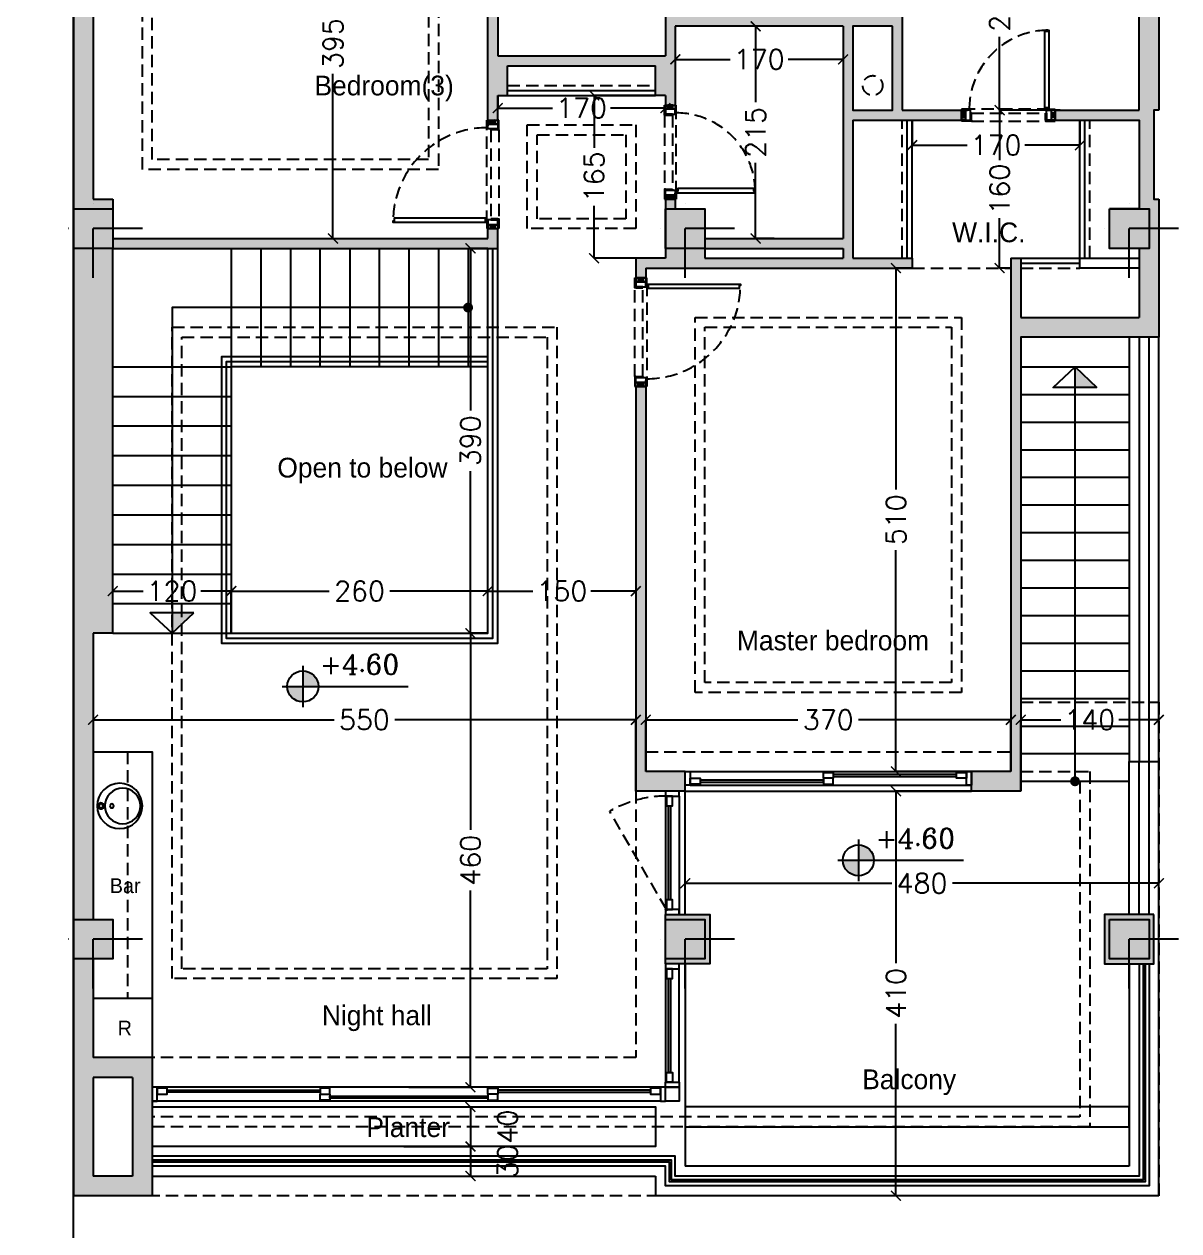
# Model space of a CAD drawing. Header units: millimetres. Extents: x 118878 to 201916, y 10986 to 20993.
# Drawn here: x 195731 to 196901, y 16537 to 17760 of the extents above; entities that cross this region are included whole.
import ezdxf

# ---------------------------------------------------------------- set-up
doc = ezdxf.new("R2010")
doc.units = ezdxf.units.MM
doc.header["$LTSCALE"] = 100
doc.linetypes.add('DASHDOT', pattern=[1, 0.5, -0.25, 0, -0.25])
doc.linetypes.add('HIDDEN2', pattern=[0.1875, 0.125, -0.0625])
for name, color, linetype in [('0-ceiling opening', 240, 'HIDDEN2'), ('0-fazelab', 247, 'Continuous'), ('0-handrail', 135, 'Continuous'), ('0-NIVO', 51, 'Continuous'), ('0-WIN', 187, 'Continuous'), ('1', 1, 'Continuous'), ('2', 2, 'Continuous'), ('3', 3, 'Continuous'), ('7', 7, 'Continuous'), ('8', 8, 'HIDDEN2'), ('9', 11, 'Continuous'), ('AX', 1, 'Continuous'), ('bou', 4, 'Continuous'), ('DIM', 7, 'Continuous'), ('DOOR', 2, 'Continuous'), ('furniture faz2', 181, 'Continuous'), ('K', 9, 'HIDDEN2'), ('text', 201, 'Continuous')]:
    doc.layers.add(name, color=color, linetype=linetype)
doc.styles.add('1', font='romans.shx')
doc.styles.add('ROMANC', font='ROMANC.SHX')
doc.styles.add('SHEET', font='andlso.ttf')
doc.dimstyles.new('100', dxfattribs={"dimtxt": 20, "dimasz": 10, "dimexe": 0, "dimexo": 0, "dimgap": 5, "dimtad": 0, "dimdec": 0, "dimzin": 0, "dimdsep": 46, "dimtxsty": '1', "dimblk": 'ARCHTICK', "dimcen": 0, "dimclrd": 8, "dimclre": 8, "dimclrt": 2, "dimadec": 0, "dimazin": 0, "dimtfac": 1, "dimtdec": 0, "dimtofl": 0, "dimtmove": 2, "dimatfit": 3, "dimldrblk": 'ARCHTICK', "dimfxl": 1, "dimtolj": 1, "dimtzin": 0, "dimarcsym": 0})

# ---------------------------------------------------------------- blocks, each defined once
blk = doc.blocks.new('D-W-90-16')
at = {"layer": 'DOOR', "color": 1}
for p, q in [((-7.5, 4), (-2.5, 1)), ((-2.5, 4), (-7.5, 1)), ((-7.5, -106), (-2.5, -103)), ((-2.5, -106), (-7.5, -103))]:
    blk.add_line(p, q, dxfattribs=at)
at = {"layer": 'DOOR', "color": 8, "linetype": 'HIDDEN2'}
for p, q in [((-11, -96), (-11, -6)), ((-3, -96), (-3, -6)), ((1, -2), (1, -100))]:
    blk.add_line(p, q, dxfattribs=at)
at = {"layer": 'DOOR', "color": 1}
for points in [[(-11, 4), (-10, 4), (-10, -6), (-11, -6)], [(-7.5, 4), (-7.5, 1), (-2.5, 1), (-2.5, 4)], [(1, 4), (0, 4), (0, -2), (1, -2)], [(-3, -6), (-3, -5), (-10, -5), (-10, -6)], [(-11, -106), (-10, -106), (-10, -96), (-11, -96)], [(-3, -96), (-3, -97), (-10, -97), (-10, -96)], [(-7.5, -106), (-7.5, -103), (-2.5, -103), (-2.5, -106)], [(1, -106), (0, -106), (0, -100), (1, -100)]]:
    blk.add_lwpolyline(points, close=True, dxfattribs=at)
at = {"layer": 'DOOR'}
for points in [[(-10, 4), (-10, 0), (0, 0), (0, 4)], [(-10, -106), (-10, -102), (0, -102), (0, -106)]]:
    blk.add_lwpolyline(points, close=True, dxfattribs=at)
at = {"layer": 'DOOR', "color": 3}
for points in [[(0, -5), (0, 0), (-10, 0), (-10, -5)], [(1.5, -2.3), (95.9, -2.3), (95.9, -3.8), (94.7, -3.8), (94.7, -6.8), (2.7, -6.8), (2.7, -3.8), (1.5, -3.8)], [(0, -97), (0, -102), (-10, -102), (-10, -97)]]:
    blk.add_lwpolyline(points, close=True, dxfattribs=at)
at = {"layer": 'DOOR', "color": 1}
blk.add_circle((0.8, -3), 0.75, dxfattribs=at)
at = {"layer": 'DOOR', "color": 1, "linetype": 'HIDDEN2'}
blk.add_arc((0.8, -3), 95.2, 270.4516, 359.5484, dxfattribs=at)
blk = doc.blocks.new('D-WC-1')
at = {"layer": 'DOOR', "color": 1}
for p, q in [((-4, 7.5), (-1, 2.5)), ((-4, 2.5), (-1, 7.5)), ((91, 7.5), (88, 2.5)), ((91, 2.5), (88, 7.5))]:
    blk.add_line(p, q, dxfattribs=at)
at = {"layer": 'DOOR', "color": 8, "linetype": 'HIDDEN2'}
for p, q in [((81, 11), (6, 11)), ((81, 3), (6, 3)), ((2, -1), (85, -1))]:
    blk.add_line(p, q, dxfattribs=at)
at = {"layer": 'DOOR', "color": 1}
for points in [[(-4, 11), (-4, 10), (6, 10), (6, 11)], [(-4, 7.5), (-1, 7.5), (-1, 2.5), (-4, 2.5)], [(6, 3), (5, 3), (5, 10), (6, 10)], [(91, 11), (91, 10), (81, 10), (81, 11)], [(81, 3), (82, 3), (82, 10), (81, 10)], [(91, -1), (91, 0), (85, 0), (85, -1)], [(91, 7.5), (88, 7.5), (88, 2.5), (91, 2.5)], [(-4, -1), (-4, 0), (2, 0), (2, -1)]]:
    blk.add_lwpolyline(points, close=True, dxfattribs=at)
at = {"layer": 'DOOR'}
for points in [[(-4, 0), (0, 0), (0, 10), (-4, 10)], [(91, 0), (87, 0), (87, 10), (91, 10)]]:
    blk.add_lwpolyline(points, close=True, dxfattribs=at)
at = {"layer": 'DOOR', "color": 3}
for points in [[(5, 0), (0, 0), (0, 10), (5, 10)], [(82, 0), (87, 0), (87, 10), (82, 10)], [(2.3, -1.5), (2.3, -80.9), (3.8, -80.9), (3.8, -79.7), (6.8, -79.7), (6.8, -2.7), (3.8, -2.7), (3.8, -1.5)]]:
    blk.add_lwpolyline(points, close=True, dxfattribs=at)
at = {"layer": 'DOOR', "color": 1}
blk.add_circle((3, -0.8), 0.75, dxfattribs=at)
at = {"layer": 'DOOR', "color": 1, "linetype": 'HIDDEN2'}
blk.add_arc((3, -0.8), 80.2, 270.4516, 359.5484, dxfattribs=at)
blk = doc.blocks.new('col40x40')
at = {"layer": 'AX'}
h = blk.add_hatch(color=252, dxfattribs=at)
h.dxf.hatch_style = 1
h.paths.add_polyline_path([(-20, -20), (20, -20), (20, 20), (-20, 20)])
at = {"layer": 'AX', "linetype": 'DASHDOT'}
for p, q in [((0, 50), (0, -50)), ((50, 0), (-50, 0))]:
    blk.add_line(p, q, dxfattribs=at)
at = {"layer": 'AX', "color": 7}
blk.add_lwpolyline([(-20, -20), (20, -20), (20, 20), (-20, 20)], close=True, dxfattribs=at)
blk = doc.blocks.new('ax-t1')
at = {"xscale": -1}
for p in [(30, -260), (480, -260), (1080, -260), (30, -980), (480, -980), (1080, -980), (30, -1350), (480, -1350), (1080, -1350)]:
    blk.add_blockref('col40x40', p, dxfattribs=at)
blk = doc.blocks.new('AX-01')
at = {"layer": 'AX', "rotation": 180}
blk.add_blockref('ax-t1', (1100, -1370), dxfattribs=at)
blk = doc.blocks.new('cod-03')
at = {"layer": '1'}
for points in [[(18, 0, 0.414214), (0, 18), (0, 0)], [(0, 0), (-18, 0, 0.414214), (0, -18)]]:
    blk.add_hatch(color=256, dxfattribs=at).paths.add_polyline_path(points)
at = {"layer": '2'}
for p, q in [((0, 24), (0, -24)), ((-24, 0), (121.9, 0))]:
    blk.add_line(p, q, dxfattribs=at)
blk.add_circle((0, 0), 18, dxfattribs=at)
blk = doc.blocks.new('win-plan-116')
at = {"layer": '0-WIN'}
for p, q in [((285, 0), (5, 0)), ((285, -14), (0, -14))]:
    blk.add_line(p, q, dxfattribs=at)
for points in [[(5, 0), (0, 0), (0, -14), (5, -14)], [(290, 0), (285, 0), (285, -14), (290, -14)], [(15, -1), (5, -1), (5, -7), (15, -7)], [(15, -3), (140, -3), (140, -5), (15, -5)], [(150, -1), (140, -1), (140, -7), (150, -7)], [(140, -7), (150, -7), (150, -13), (140, -13)], [(150, -9), (275, -9), (275, -11), (150, -11)], [(285, -7), (275, -7), (275, -13), (285, -13)]]:
    blk.add_lwpolyline(points, close=True, dxfattribs=at)
blk = doc.blocks.new('win-plan-117')
at = {"layer": '0-WIN'}
for p, q in [((0, 120), (0, 5)), ((14, 5), (14, 120)), ((-5, 0), (-515, 0)), ((-5, -14), (-520, -14))]:
    blk.add_line(p, q, dxfattribs=at)
for points in [[(0, 125), (0, 120), (14, 120), (14, 125)], [(1, 120), (1, 110), (7, 110), (7, 120)], [(3, 15), (3, 110), (5, 110), (5, 15)], [(1, 5), (1, 15), (7, 15), (7, 5)], [(-515, 0), (-520, 0), (-520, -14), (-515, -14)], [(0, 0), (-5, 0), (-5, -14), (0, -14)], [(0, 0), (0, 5), (14, 5), (14, 0)], [(0, 0), (14, 0), (14, -14), (0, -14)], [(-505, -1), (-515, -1), (-515, -7), (-505, -7)], [(-505, -3), (-350, -3), (-350, -5), (-505, -5)], [(-340, -1), (-350, -1), (-350, -7), (-340, -7)], [(-350, -7), (-340, -7), (-340, -13), (-350, -13)], [(-340, -9), (-180, -9), (-180, -11), (-340, -11)], [(-180, -1), (-170, -1), (-170, -7), (-180, -7)], [(-170, -7), (-180, -7), (-180, -13), (-170, -13)], [(-15, -3), (-170, -3), (-170, -5), (-15, -5)], [(-5, -1), (-15, -1), (-15, -7), (-5, -7)]]:
    blk.add_lwpolyline(points, close=True, dxfattribs=at)
blk = doc.blocks.new('win-plan-118')
at = {"layer": '0-WIN'}
for p, q in [((0, 120), (0, 5)), ((14, 120), (14, 0))]:
    blk.add_line(p, q, dxfattribs=at)
at = {"layer": '0-WIN', "linetype": 'HIDDEN2'}
blk.add_line((1, 5), (-56.5, 104.6), dxfattribs=at)
at = {"layer": '0-WIN'}
for points in [[(0, 125), (0, 120), (14, 120), (14, 125)], [(1, 120), (1, 110), (7, 110), (7, 120)], [(3, 15), (3, 110), (5, 110), (5, 15)], [(1, 15), (1, 5), (7, 5), (7, 15)], [(0, 5), (0, 0), (14, 0), (14, 5)]]:
    blk.add_lwpolyline(points, close=True, dxfattribs=at)
blk.add_circle((1, 5), 1, dxfattribs=at)
at = {"layer": '0-WIN', "linetype": 'HIDDEN2'}
blk.add_arc((1, 5), 115, 90, 120, dxfattribs=at)
blk = doc.blocks.new('_ArchTick')
at = {"color": 0, "linetype": 'ByBlock', "const_width": 0.15}
blk.add_lwpolyline([(-0.5, -0.5), (0.5, 0.5)], dxfattribs=at)
blk = doc.blocks.new('*D196')
at = {"layer": 'Defpoints', "color": 0, "transparency": 16777216}
for p in [(195801, 17143), (196351, 17055.3), (196351, 16983)]:
    blk.add_point(p, dxfattribs=at)
at = {"layer": 'DIM', "color": 8, "lineweight": -2, "transparency": 16777216}
for p, q in [((195801, 17143), (195801, 17055.3)), ((195801, 17055.3), (196045.3, 17055.3)), ((196351, 17055.3), (196106.7, 17055.3)), ((196351, 16983), (196351, 17055.3))]:
    blk.add_line(p, q, dxfattribs=at)
at = {"layer": 'DIM', "color": 8, "lineweight": -2, "transparency": 16777216, "xscale": 10, "yscale": 10, "zscale": 10, "rotation": 180}
blk.add_blockref('_ArchTick', (195801, 17055.3), dxfattribs=at)
at = {"layer": 'DIM', "color": 8, "lineweight": -2, "transparency": 16777216, "xscale": 10, "yscale": 10, "zscale": 10}
blk.add_blockref('_ArchTick', (196351, 17055.3), dxfattribs=at)
at = {"layer": 'DIM', "color": 2, "transparency": 16777216, "insert": (196076, 17055.3), "char_height": 20, "attachment_point": 5, "style": '1'}
blk.add_mtext('\\A1;550', dxfattribs=at)
blk = doc.blocks.new('*D197')
at = {"layer": 'Defpoints', "color": 0, "transparency": 16777216}
for p in [(196731, 17055.3), (196361, 17003), (196731, 17003)]:
    blk.add_point(p, dxfattribs=at)
at = {"layer": 'DIM', "color": 8, "lineweight": -2, "transparency": 16777216}
for p, q in [((196361, 17003), (196361, 17055.3)), ((196361, 17055.3), (196515.3, 17055.3)), ((196731, 17055.3), (196576.7, 17055.3)), ((196731, 17003), (196731, 17055.3))]:
    blk.add_line(p, q, dxfattribs=at)
at = {"layer": 'DIM', "color": 8, "lineweight": -2, "transparency": 16777216, "xscale": 10, "yscale": 10, "zscale": 10, "rotation": 180}
blk.add_blockref('_ArchTick', (196361, 17055.3), dxfattribs=at)
at = {"layer": 'DIM', "color": 8, "lineweight": -2, "transparency": 16777216, "xscale": 10, "yscale": 10, "zscale": 10}
blk.add_blockref('_ArchTick', (196731, 17055.3), dxfattribs=at)
at = {"layer": 'DIM', "color": 2, "transparency": 16777216, "insert": (196546, 17055.3), "char_height": 20, "attachment_point": 5, "style": '1'}
blk.add_mtext('\\A1;370', dxfattribs=at)
blk = doc.blocks.new('*D152')
at = {"layer": 'Defpoints', "color": 0, "transparency": 16777216}
for p in [(196881, 17055.3), (196881, 17013), (196741, 16983)]:
    blk.add_point(p, dxfattribs=at)
at = {"layer": 'DIM', "color": 8, "lineweight": -2, "transparency": 16777216}
for p, q in [((196741, 16983), (196741, 17055.3)), ((196741, 17055.3), (196781.7, 17055.3)), ((196881, 17055.3), (196840.3, 17055.3)), ((196881, 17013), (196881, 17055.3))]:
    blk.add_line(p, q, dxfattribs=at)
at = {"layer": 'DIM', "color": 8, "lineweight": -2, "transparency": 16777216, "xscale": 10, "yscale": 10, "zscale": 10, "rotation": 180}
blk.add_blockref('_ArchTick', (196741, 17055.3), dxfattribs=at)
at = {"layer": 'DIM', "color": 8, "lineweight": -2, "transparency": 16777216, "xscale": 10, "yscale": 10, "zscale": 10}
blk.add_blockref('_ArchTick', (196881, 17055.3), dxfattribs=at)
at = {"layer": 'DIM', "color": 2, "transparency": 16777216, "insert": (196811, 17055.3), "char_height": 20, "attachment_point": 5, "style": '1'}
blk.add_mtext('\\A1;140', dxfattribs=at)
blk = doc.blocks.new('*D153')
at = {"layer": 'Defpoints', "color": 0, "transparency": 16777216}
for p in [(196201, 17143), (196121, 16683), (196183.4, 16683)]:
    blk.add_point(p, dxfattribs=at)
at = {"layer": 'DIM', "color": 8, "lineweight": -2, "transparency": 16777216}
for p, q in [((196201, 17143), (196183.4, 17143)), ((196183.4, 17143), (196183.4, 16943.7)), ((196183.4, 16683), (196183.4, 16882.3)), ((196121, 16683), (196183.4, 16683))]:
    blk.add_line(p, q, dxfattribs=at)
at = {"layer": 'DIM', "color": 8, "lineweight": -2, "transparency": 16777216, "xscale": 10, "yscale": 10, "zscale": 10}
for p, rotation in [((196183.4, 17143), 90), ((196183.4, 16683), 270)]:
    blk.add_blockref('_ArchTick', p, dxfattribs=dict(at, rotation=rotation))
at = {"layer": 'DIM', "color": 2, "transparency": 16777216, "insert": (196183.4, 16913), "char_height": 20, "attachment_point": 5, "rotation": 90, "style": '1'}
blk.add_mtext('\\A1;460', dxfattribs=at)
blk = doc.blocks.new('*D154')
at = {"layer": 'Defpoints', "color": 0, "transparency": 16777216}
for p in [(196183.4, 17533), (196201, 17533), (196201, 17143)]:
    blk.add_point(p, dxfattribs=at)
at = {"layer": 'DIM', "color": 8, "lineweight": -2, "transparency": 16777216}
for p, q in [((196201, 17533), (196183.4, 17533)), ((196183.4, 17533), (196183.4, 17368.7)), ((196183.4, 17143), (196183.4, 17307.3)), ((196201, 17143), (196183.4, 17143))]:
    blk.add_line(p, q, dxfattribs=at)
at = {"layer": 'DIM', "color": 8, "lineweight": -2, "transparency": 16777216, "xscale": 10, "yscale": 10, "zscale": 10}
for p, rotation in [((196183.4, 17533), 90), ((196183.4, 17143), 270)]:
    blk.add_blockref('_ArchTick', p, dxfattribs=dict(at, rotation=rotation))
at = {"layer": 'DIM', "color": 2, "transparency": 16777216, "insert": (196183.4, 17338), "char_height": 20, "attachment_point": 5, "rotation": 90, "style": '1'}
blk.add_mtext('\\A1;390', dxfattribs=at)
blk = doc.blocks.new('*D149')
at = {"layer": 'Defpoints', "color": 0, "transparency": 16777216}
for p in [(195941, 17185.7), (195821, 17143), (195941, 17143)]:
    blk.add_point(p, dxfattribs=at)
at = {"layer": 'DIM', "color": 8, "lineweight": -2, "transparency": 16777216}
for p, q in [((195821, 17143), (195821, 17185.7)), ((195821, 17185.7), (195851.7, 17185.7)), ((195941, 17185.7), (195910.3, 17185.7)), ((195941, 17143), (195941, 17185.7))]:
    blk.add_line(p, q, dxfattribs=at)
at = {"layer": 'DIM', "color": 8, "lineweight": -2, "transparency": 16777216, "xscale": 10, "yscale": 10, "zscale": 10, "rotation": 180}
blk.add_blockref('_ArchTick', (195821, 17185.7), dxfattribs=at)
at = {"layer": 'DIM', "color": 8, "lineweight": -2, "transparency": 16777216, "xscale": 10, "yscale": 10, "zscale": 10}
blk.add_blockref('_ArchTick', (195941, 17185.7), dxfattribs=at)
at = {"layer": 'DIM', "color": 2, "transparency": 16777216, "insert": (195881, 17185.7), "char_height": 20, "attachment_point": 5, "style": '1'}
blk.add_mtext('\\A1;120', dxfattribs=at)
blk = doc.blocks.new('*D150')
at = {"layer": 'Defpoints', "color": 0, "transparency": 16777216}
for p in [(196201, 17185.7), (195941, 17143), (196201, 17143)]:
    blk.add_point(p, dxfattribs=at)
at = {"layer": 'DIM', "color": 8, "lineweight": -2, "transparency": 16777216}
for p, q in [((195941, 17143), (195941, 17185.7)), ((195941, 17185.7), (196040.3, 17185.7)), ((196201, 17185.7), (196101.7, 17185.7)), ((196201, 17143), (196201, 17185.7))]:
    blk.add_line(p, q, dxfattribs=at)
at = {"layer": 'DIM', "color": 8, "lineweight": -2, "transparency": 16777216, "xscale": 10, "yscale": 10, "zscale": 10, "rotation": 180}
blk.add_blockref('_ArchTick', (195941, 17185.7), dxfattribs=at)
at = {"layer": 'DIM', "color": 8, "lineweight": -2, "transparency": 16777216, "xscale": 10, "yscale": 10, "zscale": 10}
blk.add_blockref('_ArchTick', (196201, 17185.7), dxfattribs=at)
at = {"layer": 'DIM', "color": 2, "transparency": 16777216, "insert": (196071, 17185.7), "char_height": 20, "attachment_point": 5, "style": '1'}
blk.add_mtext('\\A1;260', dxfattribs=at)
blk = doc.blocks.new('*D151')
at = {"layer": 'Defpoints', "color": 0, "transparency": 16777216}
for p in [(196351, 17188), (196351, 17185.7), (196201, 17143)]:
    blk.add_point(p, dxfattribs=at)
at = {"layer": 'DIM', "color": 8, "lineweight": -2, "transparency": 16777216}
for p, q in [((196201, 17143), (196201, 17185.7)), ((196201, 17185.7), (196246.7, 17185.7)), ((196351, 17185.7), (196305.3, 17185.7)), ((196351, 17188), (196351, 17185.7))]:
    blk.add_line(p, q, dxfattribs=at)
at = {"layer": 'DIM', "color": 8, "lineweight": -2, "transparency": 16777216, "xscale": 10, "yscale": 10, "zscale": 10, "rotation": 180}
blk.add_blockref('_ArchTick', (196201, 17185.7), dxfattribs=at)
at = {"layer": 'DIM', "color": 8, "lineweight": -2, "transparency": 16777216, "xscale": 10, "yscale": 10, "zscale": 10}
blk.add_blockref('_ArchTick', (196351, 17185.7), dxfattribs=at)
at = {"layer": 'DIM', "color": 2, "transparency": 16777216, "insert": (196276, 17185.7), "char_height": 20, "attachment_point": 5, "style": '1'}
blk.add_mtext('\\A1;150', dxfattribs=at)
blk = doc.blocks.new('*D144')
at = {"layer": 'Defpoints', "color": 0, "transparency": 16777216}
for p in [(196211, 17688), (196381, 17688), (196381, 17675.2)]:
    blk.add_point(p, dxfattribs=at)
at = {"layer": 'DIM', "color": 8, "lineweight": -2, "transparency": 16777216}
for p, q in [((196211, 17688), (196211, 17675.2)), ((196381, 17688), (196381, 17675.2)), ((196211, 17675.2), (196266.7, 17675.2)), ((196381, 17675.2), (196325.3, 17675.2))]:
    blk.add_line(p, q, dxfattribs=at)
at = {"layer": 'DIM', "color": 8, "lineweight": -2, "transparency": 16777216, "xscale": 10, "yscale": 10, "zscale": 10, "rotation": 180}
blk.add_blockref('_ArchTick', (196211, 17675.2), dxfattribs=at)
at = {"layer": 'DIM', "color": 8, "lineweight": -2, "transparency": 16777216, "xscale": 10, "yscale": 10, "zscale": 10}
blk.add_blockref('_ArchTick', (196381, 17675.2), dxfattribs=at)
at = {"layer": 'DIM', "color": 2, "transparency": 16777216, "insert": (196296, 17675.2), "char_height": 20, "attachment_point": 5, "style": '1'}
blk.add_mtext('\\A1;170', dxfattribs=at)
blk = doc.blocks.new('*D145')
at = {"layer": 'Defpoints', "color": 0, "transparency": 16777216}
for p in [(196371, 17688), (196308.7, 17523), (196351, 17523)]:
    blk.add_point(p, dxfattribs=at)
at = {"layer": 'DIM', "color": 8, "lineweight": -2, "transparency": 16777216}
for p, q in [((196371, 17688), (196308.7, 17688)), ((196308.7, 17688), (196308.7, 17634.8)), ((196308.7, 17523), (196308.7, 17576.2)), ((196351, 17523), (196308.7, 17523))]:
    blk.add_line(p, q, dxfattribs=at)
at = {"layer": 'DIM', "color": 8, "lineweight": -2, "transparency": 16777216, "xscale": 10, "yscale": 10, "zscale": 10}
for p, rotation in [((196308.7, 17688), 90), ((196308.7, 17523), 270)]:
    blk.add_blockref('_ArchTick', p, dxfattribs=dict(at, rotation=rotation))
at = {"layer": 'DIM', "color": 2, "transparency": 16777216, "insert": (196308.7, 17605.5), "char_height": 20, "attachment_point": 5, "rotation": 90, "style": '1'}
blk.add_mtext('\\A1;165', dxfattribs=at)
blk = doc.blocks.new('*D146')
at = {"layer": 'Defpoints', "color": 0, "transparency": 16777216}
for p in [(196008.5, 17938), (196044.1, 17938), (196001, 17543)]:
    blk.add_point(p, dxfattribs=at)
at = {"layer": 'DIM', "color": 8, "lineweight": -2, "transparency": 16777216}
for p, q in [((196008.5, 17938), (196044.1, 17938)), ((196044.1, 17938), (196044.1, 17771.2)), ((196044.1, 17543), (196044.1, 17709.8)), ((196001, 17543), (196044.1, 17543))]:
    blk.add_line(p, q, dxfattribs=at)
at = {"layer": 'DIM', "color": 8, "lineweight": -2, "transparency": 16777216, "xscale": 10, "yscale": 10, "zscale": 10}
for p, rotation in [((196044.1, 17938), 90), ((196044.1, 17543), 270)]:
    blk.add_blockref('_ArchTick', p, dxfattribs=dict(at, rotation=rotation))
at = {"layer": 'DIM', "color": 2, "transparency": 16777216, "insert": (196044.1, 17740.5), "char_height": 20, "attachment_point": 5, "rotation": 90, "style": '1'}
blk.add_mtext('\\A1;395', dxfattribs=at)
blk = doc.blocks.new('*D188')
at = {"layer": 'Defpoints', "color": 0, "transparency": 16777216}
for p in [(196731, 17943), (196719.6, 17673), (196781, 17673)]:
    blk.add_point(p, dxfattribs=at)
at = {"layer": 'DIM', "color": 8, "lineweight": -2, "transparency": 16777216}
for p, q in [((196731, 17943), (196719.6, 17943)), ((196719.6, 17943), (196719.6, 17808.9)), ((196719.6, 17673), (196719.6, 17747.5)), ((196781, 17673), (196719.6, 17673))]:
    blk.add_line(p, q, dxfattribs=at)
at = {"layer": 'DIM', "color": 8, "lineweight": -2, "transparency": 16777216, "xscale": 10, "yscale": 10, "zscale": 10}
for p, rotation in [((196719.6, 17943), 90), ((196719.6, 17673), 270)]:
    blk.add_blockref('_ArchTick', p, dxfattribs=dict(at, rotation=rotation))
at = {"layer": 'DIM', "color": 2, "transparency": 16777216, "insert": (196719.6, 17778.2), "char_height": 20, "attachment_point": 5, "rotation": 90, "style": '1'}
blk.add_mtext('\\A1;270', dxfattribs=at)
blk = doc.blocks.new('*D206')
at = {"layer": 'Defpoints', "color": 0, "transparency": 16777216}
for p in [(196781, 17673), (196719.6, 17513), (196731, 17513)]:
    blk.add_point(p, dxfattribs=at)
at = {"layer": 'DIM', "color": 8, "lineweight": -2, "transparency": 16777216}
for p, q in [((196781, 17673), (196719.6, 17673)), ((196719.6, 17673), (196719.6, 17622.3)), ((196719.6, 17513), (196719.6, 17563.7)), ((196731, 17513), (196719.6, 17513))]:
    blk.add_line(p, q, dxfattribs=at)
at = {"layer": 'DIM', "color": 8, "lineweight": -2, "transparency": 16777216, "xscale": 10, "yscale": 10, "zscale": 10}
for p, rotation in [((196719.6, 17673), 90), ((196719.6, 17513), 270)]:
    blk.add_blockref('_ArchTick', p, dxfattribs=dict(at, rotation=rotation))
at = {"layer": 'DIM', "color": 2, "transparency": 16777216, "insert": (196719.6, 17593), "char_height": 20, "attachment_point": 5, "rotation": 90, "style": '1'}
blk.add_mtext('\\A1;160', dxfattribs=at)
blk = doc.blocks.new('*D207')
at = {"layer": 'Defpoints', "color": 0, "transparency": 16777216}
for p in [(196631, 17663), (196801, 17663), (196631, 17637.6)]:
    blk.add_point(p, dxfattribs=at)
at = {"layer": 'DIM', "color": 8, "lineweight": -2, "transparency": 16777216}
for p, q in [((196631, 17663), (196631, 17637.6)), ((196801, 17663), (196801, 17637.6)), ((196631, 17637.6), (196686.7, 17637.6)), ((196801, 17637.6), (196745.3, 17637.6))]:
    blk.add_line(p, q, dxfattribs=at)
at = {"layer": 'DIM', "color": 8, "lineweight": -2, "transparency": 16777216, "xscale": 10, "yscale": 10, "zscale": 10, "rotation": 180}
blk.add_blockref('_ArchTick', (196631, 17637.6), dxfattribs=at)
at = {"layer": 'DIM', "color": 8, "lineweight": -2, "transparency": 16777216, "xscale": 10, "yscale": 10, "zscale": 10}
blk.add_blockref('_ArchTick', (196801, 17637.6), dxfattribs=at)
at = {"layer": 'DIM', "color": 2, "transparency": 16777216, "insert": (196716, 17637.6), "char_height": 20, "attachment_point": 5, "style": '1'}
blk.add_mtext('\\A1;170', dxfattribs=at)
blk = doc.blocks.new('*D209')
at = {"layer": 'Defpoints', "color": 0, "transparency": 16777216}
for p in [(196391, 17758), (196561, 17758), (196561, 17724.5)]:
    blk.add_point(p, dxfattribs=at)
at = {"layer": 'DIM', "color": 8, "lineweight": -2, "transparency": 16777216}
for p, q in [((196391, 17758), (196391, 17724.5)), ((196561, 17758), (196561, 17724.5)), ((196391, 17724.5), (196446.7, 17724.5)), ((196561, 17724.5), (196505.3, 17724.5))]:
    blk.add_line(p, q, dxfattribs=at)
at = {"layer": 'DIM', "color": 8, "lineweight": -2, "transparency": 16777216, "xscale": 10, "yscale": 10, "zscale": 10, "rotation": 180}
blk.add_blockref('_ArchTick', (196391, 17724.5), dxfattribs=at)
at = {"layer": 'DIM', "color": 8, "lineweight": -2, "transparency": 16777216, "xscale": 10, "yscale": 10, "zscale": 10}
blk.add_blockref('_ArchTick', (196561, 17724.5), dxfattribs=at)
at = {"layer": 'DIM', "color": 2, "transparency": 16777216, "insert": (196476, 17724.5), "char_height": 20, "attachment_point": 5, "style": '1'}
blk.add_mtext('\\A1;170', dxfattribs=at)
blk = doc.blocks.new('*D210')
at = {"layer": 'Defpoints', "color": 0, "transparency": 16777216}
for p in [(196476, 17758), (196472.4, 17543), (196491, 17543)]:
    blk.add_point(p, dxfattribs=at)
at = {"layer": 'DIM', "color": 8, "lineweight": -2, "transparency": 16777216}
for p, q in [((196476, 17758), (196472.4, 17758)), ((196472.4, 17758), (196472.4, 17681.2)), ((196472.4, 17543), (196472.4, 17619.8)), ((196491, 17543), (196472.4, 17543))]:
    blk.add_line(p, q, dxfattribs=at)
at = {"layer": 'DIM', "color": 8, "lineweight": -2, "transparency": 16777216, "xscale": 10, "yscale": 10, "zscale": 10}
for p, rotation in [((196472.4, 17758), 90), ((196472.4, 17543), 270)]:
    blk.add_blockref('_ArchTick', p, dxfattribs=dict(at, rotation=rotation))
at = {"layer": 'DIM', "color": 2, "transparency": 16777216, "insert": (196472.4, 17650.5), "char_height": 20, "attachment_point": 5, "rotation": 90, "style": '1'}
blk.add_mtext('\\A1;215', dxfattribs=at)
blk = doc.blocks.new('*D202')
at = {"layer": 'Defpoints', "color": 0, "transparency": 16777216}
for p in [(196631, 17513), (196614.6, 17003), (196691, 17003)]:
    blk.add_point(p, dxfattribs=at)
at = {"layer": 'DIM', "color": 8, "lineweight": -2, "transparency": 16777216}
for p, q in [((196631, 17513), (196614.6, 17513)), ((196614.6, 17513), (196614.6, 17288.7)), ((196614.6, 17003), (196614.6, 17227.3)), ((196691, 17003), (196614.6, 17003))]:
    blk.add_line(p, q, dxfattribs=at)
at = {"layer": 'DIM', "color": 8, "lineweight": -2, "transparency": 16777216, "xscale": 10, "yscale": 10, "zscale": 10}
for p, rotation in [((196614.6, 17513), 90), ((196614.6, 17003), 270)]:
    blk.add_blockref('_ArchTick', p, dxfattribs=dict(at, rotation=rotation))
at = {"layer": 'DIM', "color": 2, "transparency": 16777216, "insert": (196614.6, 17258), "char_height": 20, "attachment_point": 5, "rotation": 90, "style": '1'}
blk.add_mtext('\\A1;510', dxfattribs=at)
blk = doc.blocks.new('*D203')
at = {"layer": 'Defpoints', "color": 0, "transparency": 16777216}
for p in [(196116, 16663), (196116, 16623), (196183.4, 16623)]:
    blk.add_point(p, dxfattribs=at)
at = {"layer": 'DIM', "color": 8, "lineweight": -2, "transparency": 16777216}
for p, q in [((196116, 16663), (196183.4, 16663)), ((196183.4, 16663), (196183.4, 16623)), ((196116, 16623), (196183.4, 16623))]:
    blk.add_line(p, q, dxfattribs=at)
at = {"layer": 'DIM', "color": 8, "lineweight": -2, "transparency": 16777216, "xscale": 10, "yscale": 10, "zscale": 10}
for p, rotation in [((196183.4, 16663), 90), ((196183.4, 16623), 270)]:
    blk.add_blockref('_ArchTick', p, dxfattribs=dict(at, rotation=rotation))
at = {"layer": 'DIM', "color": 2, "transparency": 16777216, "insert": (196220.9, 16643), "char_height": 20, "attachment_point": 5, "rotation": 90, "style": '1'}
blk.add_mtext('\\A1;40', dxfattribs=at)
blk = doc.blocks.new('*D204')
at = {"layer": 'Defpoints', "color": 0, "transparency": 16777216}
for p in [(196116, 16623), (196116, 16593), (196183.4, 16593)]:
    blk.add_point(p, dxfattribs=at)
at = {"layer": 'DIM', "color": 8, "lineweight": -2, "transparency": 16777216}
for p, q in [((196116, 16623), (196183.4, 16623)), ((196183.4, 16623), (196183.4, 16593)), ((196116, 16593), (196183.4, 16593))]:
    blk.add_line(p, q, dxfattribs=at)
at = {"layer": 'DIM', "color": 8, "lineweight": -2, "transparency": 16777216, "xscale": 10, "yscale": 10, "zscale": 10}
for p, rotation in [((196183.4, 16623), 90), ((196183.4, 16593), 270)]:
    blk.add_blockref('_ArchTick', p, dxfattribs=dict(at, rotation=rotation))
at = {"layer": 'DIM', "color": 2, "transparency": 16777216, "insert": (196220.9, 16608), "char_height": 20, "attachment_point": 5, "rotation": 90, "style": '1'}
blk.add_mtext('\\A1;30', dxfattribs=at)
blk = doc.blocks.new('*D205')
at = {"layer": 'Defpoints', "color": 0, "transparency": 16777216}
for p in [(196691, 16983), (196614.6, 16573), (196626, 16573)]:
    blk.add_point(p, dxfattribs=at)
at = {"layer": 'DIM', "color": 8, "lineweight": -2, "transparency": 16777216}
for p, q in [((196691, 16983), (196614.6, 16983)), ((196614.6, 16983), (196614.6, 16808.7)), ((196614.6, 16573), (196614.6, 16747.3)), ((196626, 16573), (196614.6, 16573))]:
    blk.add_line(p, q, dxfattribs=at)
at = {"layer": 'DIM', "color": 8, "lineweight": -2, "transparency": 16777216, "xscale": 10, "yscale": 10, "zscale": 10}
for p, rotation in [((196614.6, 16983), 90), ((196614.6, 16573), 270)]:
    blk.add_blockref('_ArchTick', p, dxfattribs=dict(at, rotation=rotation))
at = {"layer": 'DIM', "color": 2, "transparency": 16777216, "insert": (196614.6, 16778), "char_height": 20, "attachment_point": 5, "rotation": 90, "style": '1'}
blk.add_mtext('\\A1;410', dxfattribs=at)
blk = doc.blocks.new('*D171')
at = {"layer": 'Defpoints', "color": 0, "transparency": 16777216}
for p in [(196881, 16889.6), (196401, 16858), (196881, 16823)]:
    blk.add_point(p, dxfattribs=at)
at = {"layer": 'DIM', "color": 8, "lineweight": -2, "transparency": 16777216}
for p, q in [((196401, 16858), (196401, 16889.6)), ((196401, 16889.6), (196610.3, 16889.6)), ((196881, 16889.6), (196671.7, 16889.6)), ((196881, 16823), (196881, 16889.6))]:
    blk.add_line(p, q, dxfattribs=at)
at = {"layer": 'DIM', "color": 8, "lineweight": -2, "transparency": 16777216, "xscale": 10, "yscale": 10, "zscale": 10, "rotation": 180}
blk.add_blockref('_ArchTick', (196401, 16889.6), dxfattribs=at)
at = {"layer": 'DIM', "color": 8, "lineweight": -2, "transparency": 16777216, "xscale": 10, "yscale": 10, "zscale": 10}
blk.add_blockref('_ArchTick', (196881, 16889.6), dxfattribs=at)
at = {"layer": 'DIM', "color": 2, "transparency": 16777216, "insert": (196641, 16889.6), "char_height": 20, "attachment_point": 5, "style": '1'}
blk.add_mtext('\\A1;480', dxfattribs=at)
blk = doc.blocks.new('SINK-K-1')
for centre, radius in [((0, 0), 23), ((-3, 0), 18), ((8, 0), 2), ((19, 0), 3), ((19, 0), 2)]:
    blk.add_circle(centre, radius)

msp = doc.modelspace()

# ---------------------------------------------------------------- hatches: boundary and pattern name
at = {"layer": '1'}
for points in [[(196818.2, 17392.1), (196796, 17413), (196796, 17392.1)], [(195903.2, 17163.8), (195881, 17143), (195881, 17163.8)]]:
    msp.add_hatch(color=256, dxfattribs=at).paths.add_polyline_path(points)
at = {"layer": '9'}
h = msp.add_hatch(color=256, dxfattribs=at)
h.paths.add_polyline_path([(196881, 17973), (196841, 17973), (196841, 17953), (196821, 17953), (196821, 17973), (196781, 17973), (196781, 17953), (196761, 17953), (196761, 17973), (196681, 17973), (196681, 17953), (196621, 17953), (196621, 17993), (196411, 17993), (196411, 17953), (196181, 17953), (196181, 17938), (196201, 17938), (196201, 17888), (196211, 17888), (196211, 17943), (196381, 17943), (196381, 17883), (196391, 17883), (196391, 17903), (196421, 17903), (196421, 17973), (196611, 17973), (196611, 17768), (196391, 17768), (196391, 17788), (196381, 17788), (196381, 17728), (196211, 17728), (196211, 17783), (196201, 17783), (196201, 17663), (196211, 17663), (196211, 17688), (196221, 17688), (196221, 17718), (196371, 17718), (196371, 17688), (196381, 17688), (196381, 17678), (196391, 17678), (196391, 17758), (196561, 17758), (196561, 17543), (196421, 17543), (196421, 17573), (196391, 17573), (196391, 17583), (196381, 17583), (196381, 17523), (196351, 17523), (196351, 17503), (196361, 17503), (196361, 17513), (196631, 17513), (196631, 17523), (196571, 17523), (196571, 17663), (196681, 17663), (196681, 17673), (196621, 17673), (196621, 17943), (196831, 17943), (196831, 17843), (196861, 17843), (196861, 17673), (196776, 17673), (196776, 17663), (196861, 17663), (196861, 17573), (196831, 17573), (196831, 17533), (196861, 17533), (196861, 17463), (196741, 17463), (196741, 17523), (196731, 17523), (196731, 17003), (196691, 17003), (196691, 16983), (196741, 16983), (196741, 17443), (196881, 17443), (196881, 17583), (196876, 17583), (196876, 17673), (196881, 17673)])
h.paths.add_polyline_path([(196611, 17758), (196611, 17673), (196571, 17673), (196571, 17758)], flags=16)
h.paths.add_polyline_path([(196561, 17533), (196561, 17523), (196421, 17523), (196421, 17533)], flags=16)
h.paths.add_polyline_path([(196876, 16858), (196826, 16858), (196826, 16808), (196876, 16808)])
h.paths.add_polyline_path([(196426, 16858), (196381, 16858), (196381, 16808), (196426, 16808)])
h.paths.add_polyline_path([(196401, 17003), (196361, 17003), (196361, 17393), (196351, 17393), (196351, 16983), (196401, 16983)], flags=17)
h.paths.add_polyline_path([(195821, 17533), (196211, 17533), (196211, 17553), (196201, 17553), (196201, 17543), (195821, 17543), (195821, 17583), (195801, 17583), (195801, 17903), (195821, 17903), (195821, 17938), (195841, 17938), (195841, 17973), (195781, 17973), (195781, 16573), (195861, 16573), (195861, 16713), (195801, 16713), (195801, 16813), (195821, 16813), (195821, 16853), (195801, 16853), (195801, 17143), (195821, 17143)])
h.paths.add_polyline_path([(195841, 16693), (195841, 16593), (195801, 16593), (195801, 16693)], flags=16)

# ---------------------------------------------------------------- linework, layer by layer
at = {"layer": '0-fazelab'}
msp.add_lwpolyline([(196401, 16643), (196851, 16643), (196851, 16663), (196401, 16663)], close=True, dxfattribs=at)
at = {"layer": '0-handrail'}
for p, q in [((196861, 16858), (196861, 17013)), ((196871, 16858), (196871, 17013))]:
    msp.add_line(p, q, dxfattribs=at)
msp.add_lwpolyline([(196861, 17443), (196861, 17013), (196871, 17013), (196871, 17443)], close=True, dxfattribs=at)
for points in [[(196861, 16808), (196861, 16593), (196391, 16593), (196391, 16613), (195861, 16613)], [(196865, 16808), (196865, 16589), (196387, 16589), (196387, 16609), (195861, 16609)], [(196871, 16808), (196871, 16583), (196381, 16583), (196381, 16603), (195861, 16603)], [(196867, 16808), (196867, 16587), (196385, 16587), (196385, 16607), (195861, 16607)]]:
    msp.add_lwpolyline(points, dxfattribs=at)
at = {"layer": '1'}
for p, q in [((196221, 17688), (196371, 17688)), ((196631, 17523), (196631, 17663)), ((196801, 17523), (196801, 17663)), ((196741, 17523), (196801, 17523)), ((196796, 16993), (196796, 17413))]:
    msp.add_line(p, q, dxfattribs=at)
at = {"layer": '1', "const_width": 5}
for points in [[(196178.5, 17473, 1), (196183.5, 17473, 1)], [(196793.5, 16993, 1), (196798.5, 16993, 1)]]:
    msp.add_lwpolyline(points, format="xyb", close=True, dxfattribs=at)
at = {"layer": '1'}
for points in [[(196181, 17473), (195881, 17473), (195881, 17143)], [(196818.2, 17392.1), (196773.8, 17392.1), (196796, 17413), (196818.2, 17392.1)], [(195903.2, 17163.8), (195858.8, 17163.8), (195881, 17143), (195903.2, 17163.8)]]:
    msp.add_lwpolyline(points, dxfattribs=at)
at = {"layer": '2'}
for p, q in [((195941, 17533), (195941, 17413)), ((195971, 17533), (195971, 17413)), ((196001, 17533), (196001, 17413)), ((196031, 17413), (196031, 17533)), ((196061, 17533), (196061, 17413)), ((196091, 17533), (196091, 17413)), ((196121, 17533), (196121, 17413)), ((196151, 17533), (196151, 17413)), ((196181, 17533), (196181, 17413)), ((195821, 17413), (195941, 17413)), ((196741, 17413), (196851, 17413)), ((195821, 17383), (195941, 17383)), ((196741, 17385), (196851, 17385)), ((195821, 17353), (195941, 17353)), ((196741, 17357), (196851, 17357)), ((196741, 17329), (196851, 17329)), ((195821, 17323), (195941, 17323)), ((195821, 17293), (195941, 17293)), ((196741, 17301), (196851, 17301)), ((196741, 17273), (196851, 17273)), ((195821, 17263), (195941, 17263)), ((196741, 17245), (196851, 17245)), ((195821, 17233), (195941, 17233)), ((196741, 17217), (196851, 17217)), ((195821, 17203), (195941, 17203)), ((196741, 17189), (196851, 17189)), ((195821, 17173), (195941, 17173)), ((196741, 17161), (196851, 17161)), ((195821, 17143), (195941, 17143)), ((196741, 17133), (196851, 17133)), ((196741, 17105), (196851, 17105)), ((196741, 17077), (196851, 17077)), ((196741, 17049), (196851, 17049)), ((196741, 17021), (196851, 17021)), ((196851, 16858), (196851, 17013)), ((196881, 16573), (196881, 17013)), ((196741, 16993), (196851, 16993)), ((196401, 16858), (196401, 16983)), ((196401, 16983), (196691, 16983)), ((196401, 16808), (196401, 16603)), ((196851, 16808), (196851, 16603)), ((195861, 16593), (196371, 16593)), ((196371, 16593), (196371, 16573)), ((196851, 16603), (196401, 16603)), ((196881, 16573), (196371, 16573))]:
    msp.add_line(p, q, dxfattribs=at)
for points in [[(196201, 17413), (195941, 17413), (195941, 17143), (196201, 17143), (196201, 17533)], [(195861, 16663), (196371, 16663), (196371, 16623), (195861, 16623)]]:
    msp.add_lwpolyline(points, dxfattribs=at)
at = {"layer": '3'}
for p, q in [((196221, 17693), (196371, 17693)), ((196626, 17523), (196626, 17663)), ((196806, 17523), (196806, 17663)), ((196741, 17518), (196801, 17518))]:
    msp.add_line(p, q, dxfattribs=at)
for points in [[(196201, 17423), (195931, 17423), (195931, 17133), (196211, 17133), (196211, 17533)], [(196201, 17418), (195936, 17418), (195936, 17138), (196206, 17138), (196206, 17533)]]:
    msp.add_lwpolyline(points, dxfattribs=at)
for points in [[(196861, 17513), (196801, 17513), (196801, 17523), (196861, 17523)], [(196881, 17013), (196881, 17443), (196851, 17443), (196851, 17013)]]:
    msp.add_lwpolyline(points, close=True, dxfattribs=at)
at = {"layer": '7'}
for p, q in [((195781, 17973), (195781, 16573)), ((196621, 17943), (196621, 17673)), ((195801, 17903), (195801, 17583)), ((196861, 17673), (196861, 17843)), ((196201, 17663), (196201, 17783)), ((196211, 17783), (196211, 17728)), ((196381, 17788), (196381, 17728)), ((196391, 17758), (196391, 17678)), ((196561, 17758), (196391, 17758)), ((196561, 17758), (196561, 17543)), ((196211, 17728), (196381, 17728)), ((196221, 17718), (196371, 17718)), ((196211, 17663), (196211, 17688)), ((196381, 17688), (196381, 17678)), ((196381, 17678), (196391, 17678)), ((196621, 17673), (196681, 17673)), ((196681, 17673), (196681, 17663)), ((196776, 17673), (196861, 17673)), ((196201, 17663), (196211, 17663)), ((196571, 17663), (196681, 17663)), ((196571, 17663), (196571, 17523)), ((195801, 17583), (195821, 17583)), ((195821, 17583), (195821, 17543)), ((196381, 17583), (196381, 17523)), ((196421, 17573), (196421, 17543)), ((196831, 17533), (196831, 17573)), ((196201, 17543), (196201, 17553)), ((196201, 17553), (196211, 17553)), ((196211, 17533), (196211, 17553)), ((195821, 17543), (196201, 17543)), ((196421, 17543), (196561, 17543)), ((195821, 17533), (196211, 17533)), ((195821, 17143), (195821, 17533)), ((196351, 17523), (196351, 17503)), ((196381, 17523), (196351, 17523)), ((196421, 17533), (196421, 17523)), ((196421, 17533), (196561, 17533)), ((196421, 17523), (196561, 17523)), ((196561, 17533), (196561, 17523)), ((196571, 17523), (196631, 17523)), ((196631, 17523), (196631, 17513)), ((196731, 17523), (196731, 17003)), ((196731, 17523), (196741, 17523)), ((196741, 17523), (196741, 17463)), ((196861, 17533), (196831, 17533)), ((196861, 17533), (196861, 17463)), ((196361, 17513), (196631, 17513)), ((196361, 17513), (196361, 17503)), ((196351, 17503), (196361, 17503)), ((196741, 17463), (196861, 17463)), ((196351, 17393), (196361, 17393)), ((196351, 17393), (196351, 16983)), ((196361, 17393), (196361, 17003)), ((195801, 17143), (195801, 16853)), ((195821, 17143), (195801, 17143)), ((196401, 17003), (196361, 17003)), ((196401, 16983), (196401, 17003)), ((196731, 17003), (196691, 17003)), ((196691, 16983), (196691, 17003)), ((196401, 16983), (196351, 16983)), ((196741, 16983), (196691, 16983)), ((195801, 16813), (195801, 16713)), ((195861, 16713), (195801, 16713)), ((195861, 16713), (195861, 16573)), ((195801, 16693), (195801, 16593)), ((195841, 16693), (195801, 16693)), ((195841, 16693), (195841, 16593)), ((195841, 16593), (195801, 16593)), ((195861, 16573), (195781, 16573))]:
    msp.add_line(p, q, dxfattribs=at)
for points in [[(197481, 17593), (197181, 17593), (197181, 15493), (195781, 15493), (195781, 18193), (195351, 18193)], [(196841, 17953), (196841, 17973), (196881, 17973), (196881, 17673)], [(196211, 17688), (196221, 17688), (196221, 17718)], [(196381, 17688), (196371, 17688), (196371, 17718)], [(196776, 17673), (196776, 17663), (196861, 17663), (196861, 17573), (196831, 17573)], [(196881, 17673), (196876, 17673), (196876, 17583), (196881, 17583)], [(196381, 17583), (196391, 17583), (196391, 17573), (196421, 17573)], [(196881, 17583), (196881, 17443), (196741, 17443), (196741, 16983)], [(195801, 16853), (195821, 16853), (195821, 16813), (195801, 16813)]]:
    msp.add_lwpolyline(points, dxfattribs=at)
for points in [[(196611, 17758), (196571, 17758), (196571, 17673), (196611, 17673)], [(196381, 16858), (196426, 16858), (196426, 16808), (196381, 16808)], [(196876, 16858), (196826, 16858), (196826, 16808), (196876, 16808)]]:
    msp.add_lwpolyline(points, close=True, dxfattribs=at)
at = {"layer": '8'}
for p, q in [((196221, 17698), (196371, 17698)), ((196621, 17523), (196621, 17663)), ((196811, 17523), (196811, 17663)), ((196741, 17513), (196801, 17513))]:
    msp.add_line(p, q, dxfattribs=at)
msp.add_lwpolyline([(196741, 17073), (196881, 17073), (196881, 16573), (195861, 16573)], dxfattribs=at)
msp.add_circle((196591, 17698), 10, dxfattribs=at)
at = {"layer": 'bou', "color": 1}
msp.add_lwpolyline([(195781, 18193), (197181, 18193), (197181, 15493), (195781, 15493)], close=True, dxfattribs=at)
at = {"layer": 'furniture faz2'}
msp.add_line((195861, 16773), (195801, 16773), dxfattribs=at)
msp.add_lwpolyline([(195801, 17023), (195861, 17023), (195861, 16713)], dxfattribs=at)
at = {"layer": 'furniture faz2', "linetype": 'HIDDEN2'}
msp.add_lwpolyline([(195836, 17023), (195836, 16773)], dxfattribs=at)
at = {"layer": 'K'}
for p, q in [((196631, 17513), (196731, 17513)), ((196361, 17023), (196731, 17023)), ((196351, 16983), (196351, 16713)), ((196351, 16713), (195861, 16713))]:
    msp.add_line(p, q, dxfattribs=at)
for points in [[(196151, 17613), (195851, 17613), (195851, 17873), (196151, 17873)], [(196141, 17623), (195861, 17623), (195861, 17863), (196141, 17863)], [(196241, 17658), (196351, 17658), (196351, 17553), (196241, 17553)], [(196251, 17648), (196341, 17648), (196341, 17563), (196251, 17563)], [(196411, 17463), (196681, 17463), (196681, 17083), (196411, 17083)], [(196271, 16793), (195881, 16793), (195881, 17453), (196271, 17453)], [(196421, 17453), (196671, 17453), (196671, 17093), (196421, 17093)], [(196261, 16803), (195891, 16803), (195891, 17443), (196261, 17443)]]:
    msp.add_lwpolyline(points, close=True, dxfattribs=at)
for points in [[(196741, 17003), (196811, 17003), (196811, 16643), (195861, 16643)], [(196741, 16993), (196801, 16993), (196801, 16653), (195861, 16653)]]:
    msp.add_lwpolyline(points, dxfattribs=at)

# ---------------------------------------------------------------- block references
for p, rotation in [((196772, 17673), 180), ((196391, 17587), 90)]:
    msp.add_blockref('D-WC-1', p, dxfattribs=dict(rotation=rotation))
at = {"layer": '0-ceiling opening', "rotation": 179.999999999927}
msp.add_blockref('D-W-90-16', (196201, 17557), dxfattribs=at)
at = {"layer": '0-ceiling opening'}
msp.add_blockref('D-W-90-16', (196361, 17499), dxfattribs=at)
at = {"layer": '0-NIVO', "xscale": 0.8750000000129351, "yscale": 0.8750000000129351, "zscale": 0.8750000000129351}
for p in [(196013.5, 17089.1), (196576.5, 16912.9)]:
    msp.add_blockref('cod-03', p, dxfattribs=at)
at = {"layer": '2'}
for name, p in [('AX-01', (195781, 17943)), ('win-plan-118', (196381, 16858)), ('win-plan-117', (196381, 16683))]:
    msp.add_blockref(name, p, dxfattribs=at)
at = {"layer": '2', "xscale": -1}
msp.add_blockref('win-plan-116', (196691, 17003), dxfattribs=at)
at = {"layer": 'furniture faz2', "xscale": -1}
msp.add_blockref('SINK-K-1', (195828, 16968), dxfattribs=at)

# ---------------------------------------------------------------- texts
at = {"layer": '0-NIVO', "style": 'ROMANC'}
for p in [(196030.8, 17101.4), (196593.9, 16925.2)]:
    msp.add_text('+4.60', height=20, dxfattribs=at).set_placement(p)
at = {"layer": 'furniture faz2', "style": 'SHEET'}
for s, p in [('Bar', (195817.9, 16879.7)), ('R', (195825.9, 16735.4))]:
    msp.add_text(s, height=15, dxfattribs=at).set_placement(p)
at = {"layer": 'text', "style": 'SHEET'}
for s, p in [('Bedroom(3)', (196025.3, 17688)), ('W.I.C.', (196671.5, 17539.2)), ('Open to below', (195987.7, 17300.8)), ('Master bedroom', (196453.4, 17125.7)), ('Night hall', (196032.8, 16745.8)), ('Balcony', (196580.4, 16681)), ('Planter', (196077.9, 16632.5))]:
    msp.add_text(s, height=20, dxfattribs=at).set_placement(p)

# ---------------------------------------------------------------- dimensions: what is measured, and where the dimension line sits
at = {"layer": 'DIM'}
for base, p1, p2, picture, middle in [((196044.1, 17938), (196001, 17543), (196008.5, 17938), '*D146', (196044.1, 17740.5)), ((196472.4, 17543), (196476, 17758), (196491, 17543), '*D210', (196472.4, 17650.5)), ((196308.7, 17523), (196371, 17688), (196351, 17523), '*D145', (196308.7, 17605.5)), ((196719.6, 17513), (196781, 17673), (196731, 17513), '*D206', (196719.6, 17593)), ((196183.4, 17533), (196201, 17143), (196201, 17533), '*D154', (196183.4, 17338)), ((196614.6, 17003), (196631, 17513), (196691, 17003), '*D202', (196614.6, 17258)), ((196183.4, 16683), (196201, 17143), (196121, 16683), '*D153', (196183.4, 16913)), ((196614.6, 16573), (196691, 16983), (196626, 16573), '*D205', (196614.6, 16778)), ((196183.4, 16623), (196116, 16663), (196116, 16623), '*D203', (196220.9, 16643)), ((196183.4, 16593), (196116, 16623), (196116, 16593), '*D204', (196220.9, 16608))]:
    dim = msp.add_linear_dim(base=base, p1=p1, p2=p2, angle=90, dimstyle='100', dxfattribs=at)
    dim.commit()
    dim.dimension.update_dxf_attribs({"geometry": picture, "text_midpoint": middle})
dim = msp.add_linear_dim(base=(196719.6, 17673), p1=(196731, 17943), p2=(196781, 17673), angle=90, dimstyle='100', dxfattribs=at)
dim.commit()
dim.dimension.update_dxf_attribs({"geometry": '*D188', "text_midpoint": (196719.6, 17778.2), "dimtype": 160})
for base, p1, p2, picture, middle in [((196561, 17724.5), (196391, 17758), (196561, 17758), '*D209', (196476, 17724.5)), ((196381, 17675.2), (196211, 17688), (196381, 17688), '*D144', (196296, 17675.2)), ((196631, 17637.6), (196801, 17663), (196631, 17663), '*D207', (196716, 17637.6)), ((195941, 17185.7), (195821, 17143), (195941, 17143), '*D149', (195881, 17185.7)), ((196201, 17185.7), (195941, 17143), (196201, 17143), '*D150', (196071, 17185.7)), ((196351, 17185.7), (196201, 17143), (196351, 17188), '*D151', (196276, 17185.7)), ((196351, 17055.3), (195801, 17143), (196351, 16983), '*D196', (196076, 17055.3)), ((196731, 17055.3), (196361, 17003), (196731, 17003), '*D197', (196546, 17055.3)), ((196881, 17055.3), (196741, 16983), (196881, 17013), '*D152', (196811, 17055.3)), ((196881, 16889.6), (196401, 16858), (196881, 16823), '*D171', (196641, 16889.6))]:
    dim = msp.add_linear_dim(base=base, p1=p1, p2=p2, dimstyle='100', dxfattribs=at)
    dim.commit()
    dim.dimension.update_dxf_attribs({"geometry": picture, "text_midpoint": middle})

doc.saveas('drawing.dxf')
